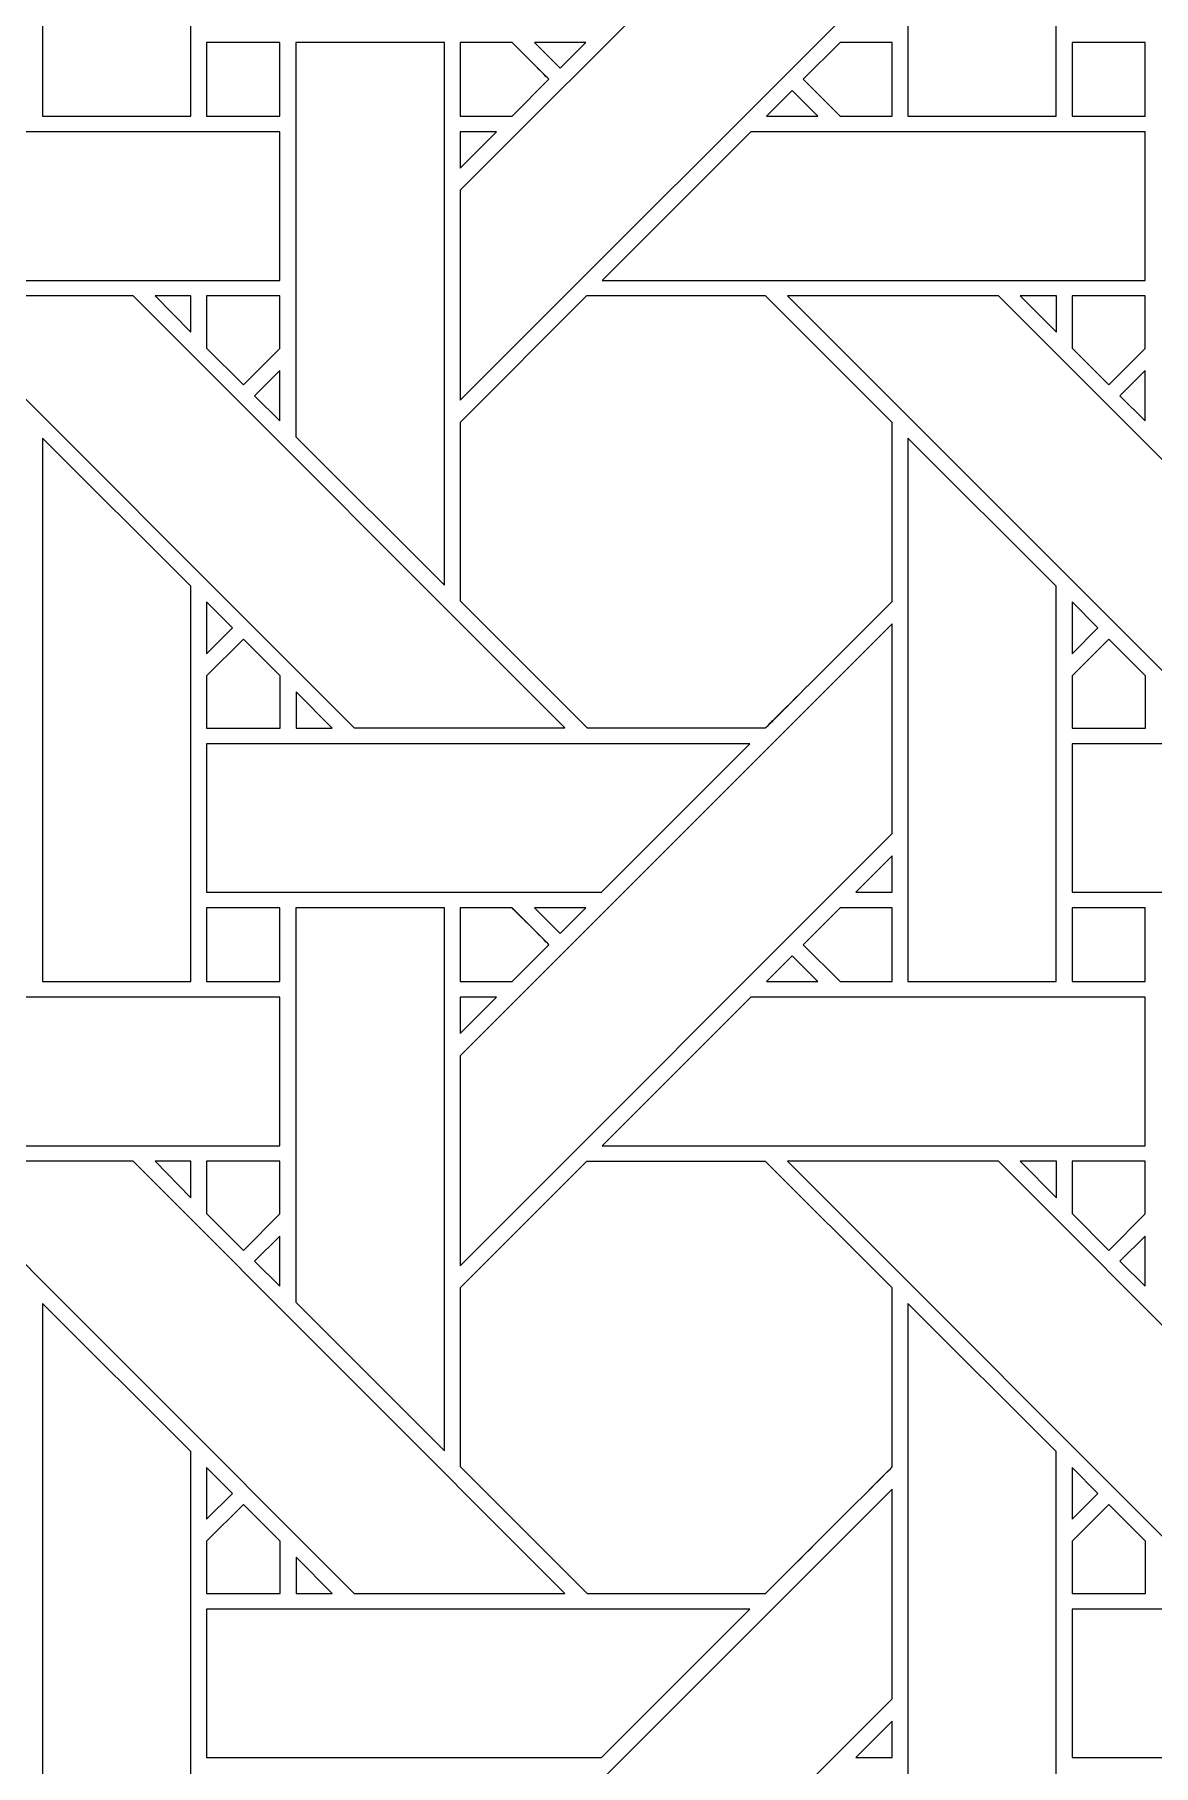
# Model space of a CAD drawing. Header units: inches. Extents: x 3.4 to 21.4, y 0.1 to 18.1.
# Drawn here: x 12.154 to 13.38, y 6.298 to 8.195 of the extents above; entities that cross this region are included whole.
import ezdxf

# ---------------------------------------------------------------- set-up
doc = ezdxf.new("R2010")
doc.units = ezdxf.units.IN
doc.header["$MEASUREMENT"] = 0
doc.layers.add('Design', color=7, linetype='Continuous', lineweight=0)

msp = doc.modelspace()

# ---------------------------------------------------------------- linework, layer by layer
at = {"layer": 'Design'}
for points, knots in [([(12.3829, 18.0948), (7.4123, 18.0948), (3.3829, 14.0653), (3.3829, 9.0948), (3.3829, 4.1242), (7.4123, 0.0948), (12.3829, 0.0948), (17.3534, 0.0948), (21.3829, 4.1242), (21.3829, 9.0948), (21.3829, 14.0653), (17.3534, 18.0948), (12.3829, 18.0948)], [0, 0, 0, 0, 1, 1, 1, 2, 2, 2, 3, 3, 3, 4, 4, 4, 4]), ([(12.3829, 17.2202), (7.8953, 17.2202), (4.2574, 13.5823), (4.2574, 9.0948), (4.2574, 4.6072), (7.8953, 0.9693), (12.3829, 0.9693), (16.8704, 0.9693), (20.5083, 4.6072), (20.5083, 9.0948), (20.5083, 13.5823), (16.8704, 17.2202), (12.3829, 17.2202)], [0, 0, 0, 0, 1, 1, 1, 2, 2, 2, 3, 3, 3, 4, 4, 4, 4]), ([(12.3252, 8.5394), (12.3252, 8.5394), (12.3252, 8.1057), (12.3252, 8.1057), (12.3252, 8.1057), (12.1625, 8.1057), (12.1625, 8.1057), (12.1625, 8.1057), (12.1625, 8.7015), (12.1625, 8.7015), (12.1625, 8.7015), (12.3252, 8.5394), (12.3252, 8.5394)], [0, 0, 0, 0, 1, 1, 1, 2, 2, 2, 3, 3, 3, 4, 4, 4, 4]), ([(13.1112, 8.1057), (13.1112, 8.1057), (13.1112, 8.7015), (13.1112, 8.7015), (13.1112, 8.7015), (13.274, 8.5394), (13.274, 8.5394), (13.274, 8.5394), (13.274, 8.1057), (13.274, 8.1057), (13.274, 8.1057), (13.1112, 8.1057), (13.1112, 8.1057)], [0, 0, 0, 0, 1, 1, 1, 2, 2, 2, 3, 3, 3, 4, 4, 4, 4]), ([(12.6204, 8.0244), (12.6204, 8.0244), (13.0941, 8.498), (13.0941, 8.498), (13.0941, 8.498), (13.0941, 8.2679), (13.0941, 8.2679), (13.0941, 8.2679), (12.6204, 7.7943), (12.6204, 7.7943), (12.6204, 7.7943), (12.6204, 8.0244), (12.6204, 8.0244)], [0, 0, 0, 0, 1, 1, 1, 2, 2, 2, 3, 3, 3, 4, 4, 4, 4]), ([(12.3425, 8.1865), (12.3425, 8.1865), (12.4228, 8.1865), (12.4228, 8.1865), (12.4228, 8.1865), (12.4228, 8.1057), (12.4228, 8.1057), (12.4228, 8.1057), (12.3425, 8.1057), (12.3425, 8.1057), (12.3425, 8.1057), (12.3425, 8.1865), (12.3425, 8.1865)], [0, 0, 0, 0, 1, 1, 1, 2, 2, 2, 3, 3, 3, 4, 4, 4, 4]), ([(12.3425, 8.1865), (12.3425, 8.1865), (12.4228, 8.1865), (12.4228, 8.1865), (12.4228, 8.1865), (12.4228, 8.1057), (12.4228, 8.1057), (12.4228, 8.1057), (12.3425, 8.1057), (12.3425, 8.1057), (12.3425, 8.1057), (12.3425, 8.1865), (12.3425, 8.1865)], [0, 0, 0, 0, 1, 1, 1, 2, 2, 2, 3, 3, 3, 4, 4, 4, 4]), ([(12.6032, 8.1865), (12.6032, 8.1865), (12.6032, 7.5914), (12.6032, 7.5914), (12.6032, 7.5914), (12.4403, 7.7543), (12.4403, 7.7543), (12.4403, 7.7543), (12.4403, 8.1865), (12.4403, 8.1865), (12.4403, 8.1865), (12.6032, 8.1865), (12.6032, 8.1865)], [0, 0, 0, 0, 1, 1, 1, 2, 2, 2, 3, 3, 3, 4, 4, 4, 4]), ([(12.6775, 8.1865), (12.6826, 8.1813), (12.7134, 8.1505), (12.7178, 8.1461), (12.7178, 8.1461), (12.6774, 8.1057), (12.6774, 8.1057), (12.6774, 8.1057), (12.6204, 8.1057), (12.6204, 8.1057), (12.6204, 8.1057), (12.6204, 8.1865), (12.6204, 8.1865), (12.6204, 8.1865), (12.6775, 8.1865), (12.6775, 8.1865)], [0, 0, 0, 0, 1, 1, 1, 2, 2, 2, 3, 3, 3, 4, 4, 4, 5, 5, 5, 5]), ([(12.6204, 8.1865), (12.6204, 8.1865), (12.6775, 8.1865), (12.6775, 8.1865), (12.683, 8.1809), (12.7178, 8.1461), (12.7178, 8.1461), (12.7178, 8.1461), (12.6774, 8.1057), (12.6774, 8.1057), (12.6774, 8.1057), (12.6204, 8.1057), (12.6204, 8.1057), (12.6204, 8.1057), (12.6204, 8.1865), (12.6204, 8.1865)], [0, 0, 0, 0, 1, 1, 1, 2, 2, 2, 3, 3, 3, 4, 4, 4, 5, 5, 5, 5]), ([(12.7583, 8.1865), (12.7583, 8.1865), (12.73, 8.1583), (12.73, 8.1583), (12.73, 8.1583), (12.7018, 8.1865), (12.7018, 8.1865), (12.7018, 8.1865), (12.7583, 8.1865), (12.7583, 8.1865)], [0, 0, 0, 0, 1, 1, 1, 2, 2, 2, 3, 3, 3, 3]), ([(13.0941, 8.1865), (13.0941, 8.1865), (13.0941, 8.1057), (13.0941, 8.1057), (13.0941, 8.1057), (13.037, 8.1057), (13.037, 8.1057), (13.037, 8.1057), (12.9966, 8.1461), (12.9966, 8.1461), (12.9966, 8.1461), (13.037, 8.1865), (13.037, 8.1865), (13.037, 8.1865), (13.0941, 8.1865), (13.0941, 8.1865)], [0, 0, 0, 0, 1, 1, 1, 2, 2, 2, 3, 3, 3, 4, 4, 4, 5, 5, 5, 5]), ([(12.9966, 8.1461), (12.9966, 8.1461), (13.037, 8.1865), (13.037, 8.1865), (13.037, 8.1865), (13.0941, 8.1865), (13.0941, 8.1865), (13.0941, 8.1865), (13.0941, 8.1057), (13.0941, 8.1057), (13.0941, 8.1057), (13.037, 8.1057), (13.037, 8.1057), (13.037, 8.1057), (12.9966, 8.1461), (12.9966, 8.1461)], [0, 0, 0, 0, 1, 1, 1, 2, 2, 2, 3, 3, 3, 4, 4, 4, 5, 5, 5, 5]), ([(13.2913, 8.1865), (13.2913, 8.1865), (13.3715, 8.1865), (13.3715, 8.1865), (13.3715, 8.1865), (13.3715, 8.1057), (13.3715, 8.1057), (13.3715, 8.1057), (13.2913, 8.1057), (13.2913, 8.1057), (13.2913, 8.1057), (13.2913, 8.1865), (13.2913, 8.1865)], [0, 0, 0, 0, 1, 1, 1, 2, 2, 2, 3, 3, 3, 4, 4, 4, 4]), ([(13.2913, 8.1057), (13.2913, 8.1057), (13.2913, 8.1865), (13.2913, 8.1865), (13.2913, 8.1865), (13.3715, 8.1865), (13.3715, 8.1865), (13.3715, 8.1865), (13.3715, 8.1057), (13.3715, 8.1057), (13.3715, 8.1057), (13.2913, 8.1057), (13.2913, 8.1057)], [0, 0, 0, 0, 1, 1, 1, 2, 2, 2, 3, 3, 3, 4, 4, 4, 4]), ([(13.0127, 8.1057), (13.0127, 8.1057), (12.9562, 8.1057), (12.9562, 8.1057), (12.9562, 8.1057), (12.9845, 8.1339), (12.9845, 8.1339), (12.9845, 8.1339), (13.0127, 8.1057), (13.0127, 8.1057)], [0, 0, 0, 0, 1, 1, 1, 2, 2, 2, 3, 3, 3, 3]), ([(11.9904, 8.0885), (11.9904, 8.0885), (12.4228, 8.0885), (12.4228, 8.0885), (12.4228, 8.0885), (12.4228, 7.9257), (12.4228, 7.9257), (12.4228, 7.9257), (11.8275, 7.9257), (11.8275, 7.9257), (11.8275, 7.9257), (11.9904, 8.0885), (11.9904, 8.0885)], [0, 0, 0, 0, 1, 1, 1, 2, 2, 2, 3, 3, 3, 4, 4, 4, 4]), ([(12.6602, 8.0885), (12.6602, 8.0885), (12.6204, 8.0487), (12.6204, 8.0487), (12.6204, 8.0487), (12.6204, 8.0885), (12.6204, 8.0885), (12.6204, 8.0885), (12.6602, 8.0885), (12.6602, 8.0885)], [0, 0, 0, 0, 1, 1, 1, 2, 2, 2, 3, 3, 3, 3]), ([(12.7762, 7.9257), (12.7762, 7.9257), (12.9391, 8.0885), (12.9391, 8.0885), (12.9391, 8.0885), (13.3715, 8.0885), (13.3715, 8.0885), (13.3715, 8.0885), (13.3715, 7.9257), (13.3715, 7.9257), (13.3715, 7.9257), (12.7762, 7.9257), (12.7762, 7.9257)], [0, 0, 0, 0, 1, 1, 1, 2, 2, 2, 3, 3, 3, 4, 4, 4, 4]), ([(12.0308, 7.9086), (12.0308, 7.9086), (12.2618, 7.9086), (12.2618, 7.9086), (12.2618, 7.9086), (12.7354, 7.435), (12.7354, 7.435), (12.7354, 7.435), (12.5044, 7.435), (12.5044, 7.435), (12.5044, 7.435), (12.0308, 7.9086), (12.0308, 7.9086)], [0, 0, 0, 0, 1, 1, 1, 2, 2, 2, 3, 3, 3, 4, 4, 4, 4]), ([(12.3253, 7.9086), (12.3253, 7.9086), (12.3253, 7.8688), (12.3253, 7.8688), (12.3253, 7.8688), (12.2859, 7.9086), (12.2859, 7.9086), (12.2859, 7.9086), (12.3253, 7.9086), (12.3253, 7.9086)], [0, 0, 0, 0, 1, 1, 1, 2, 2, 2, 3, 3, 3, 3]), ([(12.4228, 7.9086), (12.4228, 7.9086), (12.4228, 7.851), (12.4228, 7.851), (12.4228, 7.851), (12.3828, 7.8111), (12.3828, 7.8111), (12.3828, 7.8111), (12.3425, 7.8514), (12.3425, 7.8514), (12.3425, 7.8514), (12.3425, 7.9086), (12.3425, 7.9086), (12.3425, 7.9086), (12.4228, 7.9086), (12.4228, 7.9086)], [0, 0, 0, 0, 1, 1, 1, 2, 2, 2, 3, 3, 3, 4, 4, 4, 5, 5, 5, 5]), ([(12.3828, 7.8111), (12.3828, 7.8111), (12.3425, 7.8514), (12.3425, 7.8514), (12.3425, 7.8514), (12.3425, 7.9086), (12.3425, 7.9086), (12.3425, 7.9086), (12.4228, 7.9086), (12.4228, 7.9086), (12.4228, 7.9086), (12.4228, 7.851), (12.4228, 7.851), (12.4228, 7.851), (12.3828, 7.8111), (12.3828, 7.8111)], [0, 0, 0, 0, 1, 1, 1, 2, 2, 2, 3, 3, 3, 4, 4, 4, 5, 5, 5, 5]), ([(12.7591, 7.9086), (12.7591, 7.9086), (12.9553, 7.9086), (12.9553, 7.9086), (12.9553, 7.9086), (13.0941, 7.7699), (13.0941, 7.7699), (13.0941, 7.7699), (13.0941, 7.5737), (13.0941, 7.5737), (13.0763, 7.5557), (12.9643, 7.444), (12.9553, 7.435), (12.9553, 7.435), (12.7596, 7.435), (12.7596, 7.435), (12.7596, 7.435), (12.6204, 7.5742), (12.6204, 7.5742), (12.6204, 7.5742), (12.6204, 7.7699), (12.6204, 7.7699), (12.6204, 7.7699), (12.7591, 7.9086), (12.7591, 7.9086)], [0, 0, 0, 0, 1, 1, 1, 2, 2, 2, 3, 3, 3, 4, 4, 4, 5, 5, 5, 6, 6, 6, 7, 7, 7, 8, 8, 8, 8]), ([(12.6204, 7.5742), (12.6204, 7.5742), (12.6204, 7.7699), (12.6204, 7.7699), (12.6204, 7.7699), (12.7591, 7.9086), (12.7591, 7.9086), (12.7591, 7.9086), (12.9553, 7.9086), (12.9553, 7.9086), (12.9553, 7.9086), (13.0941, 7.7699), (13.0941, 7.7699), (13.0941, 7.7699), (13.0941, 7.5737), (13.0941, 7.5737), (13.0757, 7.5551), (12.9639, 7.4435), (12.9553, 7.435), (12.9553, 7.435), (12.7596, 7.435), (12.7596, 7.435), (12.7596, 7.435), (12.6204, 7.5742), (12.6204, 7.5742)], [0, 0, 0, 0, 1, 1, 1, 2, 2, 2, 3, 3, 3, 4, 4, 4, 5, 5, 5, 6, 6, 6, 7, 7, 7, 8, 8, 8, 8]), ([(12.9795, 7.9086), (12.9795, 7.9086), (13.2105, 7.9086), (13.2105, 7.9086), (13.2105, 7.9086), (13.6841, 7.435), (13.6841, 7.435), (13.6841, 7.435), (13.4531, 7.435), (13.4531, 7.435), (13.4531, 7.435), (12.9795, 7.9086), (12.9795, 7.9086)], [0, 0, 0, 0, 1, 1, 1, 2, 2, 2, 3, 3, 3, 4, 4, 4, 4]), ([(13.2741, 7.9086), (13.2741, 7.9086), (13.2741, 7.8688), (13.2741, 7.8688), (13.2741, 7.8688), (13.2346, 7.9086), (13.2346, 7.9086), (13.2346, 7.9086), (13.2741, 7.9086), (13.2741, 7.9086)], [0, 0, 0, 0, 1, 1, 1, 2, 2, 2, 3, 3, 3, 3]), ([(13.3715, 7.9086), (13.3715, 7.9086), (13.3715, 7.851), (13.3715, 7.851), (13.3715, 7.851), (13.3316, 7.8111), (13.3316, 7.8111), (13.3316, 7.8111), (13.2913, 7.8514), (13.2913, 7.8514), (13.2913, 7.8514), (13.2913, 7.9086), (13.2913, 7.9086), (13.2913, 7.9086), (13.3715, 7.9086), (13.3715, 7.9086)], [0, 0, 0, 0, 1, 1, 1, 2, 2, 2, 3, 3, 3, 4, 4, 4, 5, 5, 5, 5]), ([(13.3316, 7.8111), (13.3316, 7.8111), (13.2913, 7.8514), (13.2913, 7.8514), (13.2913, 7.8514), (13.2913, 7.9086), (13.2913, 7.9086), (13.2913, 7.9086), (13.3715, 7.9086), (13.3715, 7.9086), (13.3715, 7.9086), (13.3715, 7.851), (13.3715, 7.851), (13.3715, 7.851), (13.3316, 7.8111), (13.3316, 7.8111)], [0, 0, 0, 0, 1, 1, 1, 2, 2, 2, 3, 3, 3, 4, 4, 4, 5, 5, 5, 5]), ([(12.4228, 7.8268), (12.4228, 7.8268), (12.4228, 7.7716), (12.4228, 7.7716), (12.4228, 7.7716), (12.395, 7.799), (12.395, 7.799), (12.395, 7.799), (12.4228, 7.8268), (12.4228, 7.8268)], [0, 0, 0, 0, 1, 1, 1, 2, 2, 2, 3, 3, 3, 3]), ([(13.3715, 7.8268), (13.3715, 7.8268), (13.3715, 7.7716), (13.3715, 7.7716), (13.3715, 7.7716), (13.3438, 7.799), (13.3438, 7.799), (13.3438, 7.799), (13.3715, 7.8268), (13.3715, 7.8268)], [0, 0, 0, 0, 1, 1, 1, 2, 2, 2, 3, 3, 3, 3]), ([(12.3252, 7.5906), (12.3252, 7.5906), (12.3252, 7.157), (12.3252, 7.157), (12.3252, 7.157), (12.1625, 7.157), (12.1625, 7.157), (12.1625, 7.157), (12.1625, 7.7528), (12.1625, 7.7528), (12.1625, 7.7528), (12.3252, 7.5906), (12.3252, 7.5906)], [0, 0, 0, 0, 1, 1, 1, 2, 2, 2, 3, 3, 3, 4, 4, 4, 4]), ([(13.274, 7.5906), (13.274, 7.5906), (13.274, 7.157), (13.274, 7.157), (13.274, 7.157), (13.1112, 7.157), (13.1112, 7.157), (13.1112, 7.157), (13.1112, 7.7528), (13.1112, 7.7528), (13.1112, 7.7528), (13.274, 7.5906), (13.274, 7.5906)], [0, 0, 0, 0, 1, 1, 1, 2, 2, 2, 3, 3, 3, 4, 4, 4, 4]), ([(12.3425, 7.5164), (12.3425, 7.5164), (12.3425, 7.5732), (12.3425, 7.5732), (12.3425, 7.5732), (12.3707, 7.5446), (12.3707, 7.5446), (12.3707, 7.5446), (12.3425, 7.5164), (12.3425, 7.5164)], [0, 0, 0, 0, 1, 1, 1, 2, 2, 2, 3, 3, 3, 3]), ([(13.2913, 7.5164), (13.2913, 7.5164), (13.2913, 7.5732), (13.2913, 7.5732), (13.2913, 7.5732), (13.3195, 7.5446), (13.3195, 7.5446), (13.3195, 7.5446), (13.2913, 7.5164), (13.2913, 7.5164)], [0, 0, 0, 0, 1, 1, 1, 2, 2, 2, 3, 3, 3, 3]), ([(12.6204, 7.0756), (12.6204, 7.0756), (13.0941, 7.5492), (13.0941, 7.5492), (13.0941, 7.5492), (13.0941, 7.3192), (13.0941, 7.3192), (13.0941, 7.3192), (12.6204, 6.8455), (12.6204, 6.8455), (12.6204, 6.8455), (12.6204, 7.0756), (12.6204, 7.0756)], [0, 0, 0, 0, 1, 1, 1, 2, 2, 2, 3, 3, 3, 4, 4, 4, 4]), ([(12.3425, 7.4347), (12.3425, 7.4347), (12.3425, 7.492), (12.3425, 7.492), (12.3425, 7.492), (12.3829, 7.5323), (12.3829, 7.5323), (12.3829, 7.5323), (12.4232, 7.492), (12.4232, 7.492), (12.4232, 7.492), (12.4232, 7.4347), (12.4232, 7.4347), (12.4232, 7.4347), (12.3425, 7.4347), (12.3425, 7.4347)], [0, 0, 0, 0, 1, 1, 1, 2, 2, 2, 3, 3, 3, 4, 4, 4, 5, 5, 5, 5]), ([(12.3829, 7.5323), (12.3829, 7.5323), (12.4232, 7.492), (12.4232, 7.492), (12.4232, 7.492), (12.4232, 7.4347), (12.4232, 7.4347), (12.4232, 7.4347), (12.3425, 7.4347), (12.3425, 7.4347), (12.3425, 7.4347), (12.3425, 7.492), (12.3425, 7.492), (12.3425, 7.492), (12.3829, 7.5323), (12.3829, 7.5323)], [0, 0, 0, 0, 1, 1, 1, 2, 2, 2, 3, 3, 3, 4, 4, 4, 5, 5, 5, 5]), ([(13.2913, 7.4347), (13.2913, 7.4347), (13.2913, 7.492), (13.2913, 7.492), (13.2913, 7.492), (13.3316, 7.5323), (13.3316, 7.5323), (13.3316, 7.5323), (13.3719, 7.492), (13.3719, 7.492), (13.3719, 7.492), (13.3719, 7.4347), (13.3719, 7.4347), (13.3719, 7.4347), (13.2913, 7.4347), (13.2913, 7.4347)], [0, 0, 0, 0, 1, 1, 1, 2, 2, 2, 3, 3, 3, 4, 4, 4, 5, 5, 5, 5]), ([(13.3316, 7.5323), (13.3316, 7.5323), (13.3719, 7.492), (13.3719, 7.492), (13.3719, 7.492), (13.3719, 7.4347), (13.3719, 7.4347), (13.3719, 7.4347), (13.2913, 7.4347), (13.2913, 7.4347), (13.2913, 7.4347), (13.2913, 7.492), (13.2913, 7.492), (13.2913, 7.492), (13.3316, 7.5323), (13.3316, 7.5323)], [0, 0, 0, 0, 1, 1, 1, 2, 2, 2, 3, 3, 3, 4, 4, 4, 5, 5, 5, 5]), ([(12.4802, 7.4349), (12.4802, 7.4349), (12.4405, 7.4349), (12.4405, 7.4349), (12.4405, 7.4349), (12.4405, 7.4747), (12.4405, 7.4747), (12.4405, 7.4747), (12.4802, 7.4349), (12.4802, 7.4349)], [0, 0, 0, 0, 1, 1, 1, 2, 2, 2, 3, 3, 3, 3]), ([(12.3425, 7.255), (12.3425, 7.255), (12.3425, 7.4177), (12.3425, 7.4177), (12.3425, 7.4177), (12.9382, 7.4177), (12.9382, 7.4177), (12.9382, 7.4177), (12.7755, 7.255), (12.7755, 7.255), (12.7755, 7.255), (12.3425, 7.255), (12.3425, 7.255)], [0, 0, 0, 0, 1, 1, 1, 2, 2, 2, 3, 3, 3, 4, 4, 4, 4]), ([(13.2913, 7.255), (13.2913, 7.255), (13.2913, 7.4177), (13.2913, 7.4177), (13.2913, 7.4177), (13.887, 7.4177), (13.887, 7.4177), (13.887, 7.4177), (13.7242, 7.255), (13.7242, 7.255), (13.7242, 7.255), (13.2913, 7.255), (13.2913, 7.255)], [0, 0, 0, 0, 1, 1, 1, 2, 2, 2, 3, 3, 3, 4, 4, 4, 4]), ([(13.0543, 7.255), (13.0543, 7.255), (13.0941, 7.2948), (13.0941, 7.2948), (13.0941, 7.2948), (13.0941, 7.255), (13.0941, 7.255), (13.0941, 7.255), (13.0543, 7.255), (13.0543, 7.255)], [0, 0, 0, 0, 1, 1, 1, 2, 2, 2, 3, 3, 3, 3]), ([(12.3425, 7.2377), (12.3425, 7.2377), (12.4228, 7.2377), (12.4228, 7.2377), (12.4228, 7.2377), (12.4228, 7.1569), (12.4228, 7.1569), (12.4228, 7.1569), (12.3425, 7.1569), (12.3425, 7.1569), (12.3425, 7.1569), (12.3425, 7.2377), (12.3425, 7.2377)], [0, 0, 0, 0, 1, 1, 1, 2, 2, 2, 3, 3, 3, 4, 4, 4, 4]), ([(12.4228, 7.2377), (12.4228, 7.2377), (12.4228, 7.1569), (12.4228, 7.1569), (12.4228, 7.1569), (12.3425, 7.1569), (12.3425, 7.1569), (12.3425, 7.1569), (12.3425, 7.2377), (12.3425, 7.2377), (12.3425, 7.2377), (12.4228, 7.2377), (12.4228, 7.2377)], [0, 0, 0, 0, 1, 1, 1, 2, 2, 2, 3, 3, 3, 4, 4, 4, 4]), ([(12.6032, 7.2377), (12.6032, 7.2377), (12.6032, 6.6426), (12.6032, 6.6426), (12.6032, 6.6426), (12.4403, 6.8055), (12.4403, 6.8055), (12.4403, 6.8055), (12.4403, 7.2377), (12.4403, 7.2377), (12.4403, 7.2377), (12.6032, 7.2377), (12.6032, 7.2377)], [0, 0, 0, 0, 1, 1, 1, 2, 2, 2, 3, 3, 3, 4, 4, 4, 4]), ([(12.6775, 7.2377), (12.6826, 7.2326), (12.7134, 7.2018), (12.7178, 7.1974), (12.7178, 7.1974), (12.6774, 7.1569), (12.6774, 7.1569), (12.6774, 7.1569), (12.6204, 7.1569), (12.6204, 7.1569), (12.6204, 7.1569), (12.6204, 7.2377), (12.6204, 7.2377), (12.6204, 7.2377), (12.6775, 7.2377), (12.6775, 7.2377)], [0, 0, 0, 0, 1, 1, 1, 2, 2, 2, 3, 3, 3, 4, 4, 4, 5, 5, 5, 5]), ([(12.6204, 7.2377), (12.6204, 7.2377), (12.6775, 7.2377), (12.6775, 7.2377), (12.6829, 7.2323), (12.7178, 7.1974), (12.7178, 7.1974), (12.7178, 7.1974), (12.6774, 7.1569), (12.6774, 7.1569), (12.6774, 7.1569), (12.6204, 7.1569), (12.6204, 7.1569), (12.6204, 7.1569), (12.6204, 7.2377), (12.6204, 7.2377)], [0, 0, 0, 0, 1, 1, 1, 2, 2, 2, 3, 3, 3, 4, 4, 4, 5, 5, 5, 5]), ([(12.7583, 7.2377), (12.7583, 7.2377), (12.73, 7.2096), (12.73, 7.2096), (12.73, 7.2096), (12.7018, 7.2377), (12.7018, 7.2377), (12.7018, 7.2377), (12.7583, 7.2377), (12.7583, 7.2377)], [0, 0, 0, 0, 1, 1, 1, 2, 2, 2, 3, 3, 3, 3]), ([(13.0941, 7.2377), (13.0941, 7.2377), (13.0941, 7.1569), (13.0941, 7.1569), (13.0941, 7.1569), (13.037, 7.1569), (13.037, 7.1569), (13.037, 7.1569), (12.9966, 7.1973), (12.9966, 7.1973), (12.9966, 7.1973), (13.037, 7.2377), (13.037, 7.2377), (13.037, 7.2377), (13.0941, 7.2377), (13.0941, 7.2377)], [0, 0, 0, 0, 1, 1, 1, 2, 2, 2, 3, 3, 3, 4, 4, 4, 5, 5, 5, 5]), ([(12.9966, 7.1973), (12.9966, 7.1973), (13.037, 7.2377), (13.037, 7.2377), (13.037, 7.2377), (13.0941, 7.2377), (13.0941, 7.2377), (13.0941, 7.2377), (13.0941, 7.1569), (13.0941, 7.1569), (13.0941, 7.1569), (13.037, 7.1569), (13.037, 7.1569), (13.037, 7.1569), (12.9966, 7.1973), (12.9966, 7.1973)], [0, 0, 0, 0, 1, 1, 1, 2, 2, 2, 3, 3, 3, 4, 4, 4, 5, 5, 5, 5]), ([(13.2913, 7.2377), (13.2913, 7.2377), (13.3715, 7.2377), (13.3715, 7.2377), (13.3715, 7.2377), (13.3715, 7.1569), (13.3715, 7.1569), (13.3715, 7.1569), (13.2913, 7.1569), (13.2913, 7.1569), (13.2913, 7.1569), (13.2913, 7.2377), (13.2913, 7.2377)], [0, 0, 0, 0, 1, 1, 1, 2, 2, 2, 3, 3, 3, 4, 4, 4, 4]), ([(13.3715, 7.2377), (13.3715, 7.2377), (13.3715, 7.1569), (13.3715, 7.1569), (13.3715, 7.1569), (13.2913, 7.1569), (13.2913, 7.1569), (13.2913, 7.1569), (13.2913, 7.2377), (13.2913, 7.2377), (13.2913, 7.2377), (13.3715, 7.2377), (13.3715, 7.2377)], [0, 0, 0, 0, 1, 1, 1, 2, 2, 2, 3, 3, 3, 4, 4, 4, 4]), ([(13.0127, 7.157), (13.0127, 7.157), (12.9562, 7.157), (12.9562, 7.157), (12.9562, 7.157), (12.9845, 7.1852), (12.9845, 7.1852), (12.9845, 7.1852), (13.0127, 7.157), (13.0127, 7.157)], [0, 0, 0, 0, 1, 1, 1, 2, 2, 2, 3, 3, 3, 3]), ([(11.8275, 6.977), (11.8275, 6.977), (11.9904, 7.1398), (11.9904, 7.1398), (11.9904, 7.1398), (12.4228, 7.1398), (12.4228, 7.1398), (12.4228, 7.1398), (12.4228, 6.977), (12.4228, 6.977), (12.4228, 6.977), (11.8275, 6.977), (11.8275, 6.977)], [0, 0, 0, 0, 1, 1, 1, 2, 2, 2, 3, 3, 3, 4, 4, 4, 4]), ([(12.6602, 7.1398), (12.6602, 7.1398), (12.6204, 7.1), (12.6204, 7.1), (12.6204, 7.1), (12.6204, 7.1398), (12.6204, 7.1398), (12.6204, 7.1398), (12.6602, 7.1398), (12.6602, 7.1398)], [0, 0, 0, 0, 1, 1, 1, 2, 2, 2, 3, 3, 3, 3]), ([(12.7762, 6.977), (12.7762, 6.977), (12.9391, 7.1398), (12.9391, 7.1398), (12.9391, 7.1398), (13.3715, 7.1398), (13.3715, 7.1398), (13.3715, 7.1398), (13.3715, 6.977), (13.3715, 6.977), (13.3715, 6.977), (12.7762, 6.977), (12.7762, 6.977)], [0, 0, 0, 0, 1, 1, 1, 2, 2, 2, 3, 3, 3, 4, 4, 4, 4]), ([(12.0308, 6.9599), (12.0308, 6.9599), (12.2618, 6.9599), (12.2618, 6.9599), (12.2618, 6.9599), (12.7354, 6.4862), (12.7354, 6.4862), (12.7354, 6.4862), (12.5044, 6.4862), (12.5044, 6.4862), (12.5044, 6.4862), (12.0308, 6.9599), (12.0308, 6.9599)], [0, 0, 0, 0, 1, 1, 1, 2, 2, 2, 3, 3, 3, 4, 4, 4, 4]), ([(12.3253, 6.9599), (12.3253, 6.9599), (12.3253, 6.92), (12.3253, 6.92), (12.3253, 6.92), (12.2859, 6.9599), (12.2859, 6.9599), (12.2859, 6.9599), (12.3253, 6.9599), (12.3253, 6.9599)], [0, 0, 0, 0, 1, 1, 1, 2, 2, 2, 3, 3, 3, 3]), ([(12.4228, 6.9599), (12.4228, 6.9599), (12.4228, 6.9023), (12.4228, 6.9023), (12.4228, 6.9023), (12.3828, 6.8623), (12.3828, 6.8623), (12.3828, 6.8623), (12.3425, 6.9027), (12.3425, 6.9027), (12.3425, 6.9027), (12.3425, 6.9599), (12.3425, 6.9599), (12.3425, 6.9599), (12.4228, 6.9599), (12.4228, 6.9599)], [0, 0, 0, 0, 1, 1, 1, 2, 2, 2, 3, 3, 3, 4, 4, 4, 5, 5, 5, 5]), ([(12.3828, 6.8623), (12.3828, 6.8623), (12.3425, 6.9027), (12.3425, 6.9027), (12.3425, 6.9027), (12.3425, 6.9599), (12.3425, 6.9599), (12.3425, 6.9599), (12.4228, 6.9599), (12.4228, 6.9599), (12.4228, 6.9599), (12.4228, 6.9023), (12.4228, 6.9023), (12.4228, 6.9023), (12.3828, 6.8623), (12.3828, 6.8623)], [0, 0, 0, 0, 1, 1, 1, 2, 2, 2, 3, 3, 3, 4, 4, 4, 5, 5, 5, 5]), ([(12.7591, 6.9598), (12.7591, 6.9598), (12.9553, 6.9598), (12.9553, 6.9598), (12.9553, 6.9598), (13.0941, 6.8211), (13.0941, 6.8211), (13.0941, 6.8211), (13.0941, 6.6249), (13.0941, 6.6249), (13.0763, 6.607), (12.9643, 6.4952), (12.9553, 6.4862), (12.9553, 6.4862), (12.7596, 6.4862), (12.7596, 6.4862), (12.7596, 6.4862), (12.6204, 6.6255), (12.6204, 6.6255), (12.6204, 6.6255), (12.6204, 6.8211), (12.6204, 6.8211), (12.6204, 6.8211), (12.7591, 6.9598), (12.7591, 6.9598)], [0, 0, 0, 0, 1, 1, 1, 2, 2, 2, 3, 3, 3, 4, 4, 4, 5, 5, 5, 6, 6, 6, 7, 7, 7, 8, 8, 8, 8]), ([(12.6204, 6.6255), (12.6204, 6.6255), (12.6204, 6.8211), (12.6204, 6.8211), (12.6204, 6.8211), (12.7591, 6.9598), (12.7591, 6.9598), (12.7591, 6.9598), (12.9553, 6.9598), (12.9553, 6.9598), (12.9553, 6.9598), (13.0941, 6.8211), (13.0941, 6.8211), (13.0941, 6.8211), (13.0941, 6.6249), (13.0941, 6.6249), (13.0756, 6.6063), (12.9638, 6.4947), (12.9553, 6.4862), (12.9553, 6.4862), (12.7596, 6.4862), (12.7596, 6.4862), (12.7596, 6.4862), (12.6204, 6.6255), (12.6204, 6.6255)], [0, 0, 0, 0, 1, 1, 1, 2, 2, 2, 3, 3, 3, 4, 4, 4, 5, 5, 5, 6, 6, 6, 7, 7, 7, 8, 8, 8, 8]), ([(12.9795, 6.9599), (12.9795, 6.9599), (13.2105, 6.9599), (13.2105, 6.9599), (13.2105, 6.9599), (13.6841, 6.4862), (13.6841, 6.4862), (13.6841, 6.4862), (13.4531, 6.4862), (13.4531, 6.4862), (13.4531, 6.4862), (12.9795, 6.9599), (12.9795, 6.9599)], [0, 0, 0, 0, 1, 1, 1, 2, 2, 2, 3, 3, 3, 4, 4, 4, 4]), ([(13.2741, 6.9599), (13.2741, 6.9599), (13.2741, 6.92), (13.2741, 6.92), (13.2741, 6.92), (13.2346, 6.9599), (13.2346, 6.9599), (13.2346, 6.9599), (13.2741, 6.9599), (13.2741, 6.9599)], [0, 0, 0, 0, 1, 1, 1, 2, 2, 2, 3, 3, 3, 3]), ([(13.3715, 6.9599), (13.3715, 6.9599), (13.3715, 6.9023), (13.3715, 6.9023), (13.3715, 6.9023), (13.3316, 6.8623), (13.3316, 6.8623), (13.3316, 6.8623), (13.2913, 6.9027), (13.2913, 6.9027), (13.2913, 6.9027), (13.2913, 6.9599), (13.2913, 6.9599), (13.2913, 6.9599), (13.3715, 6.9599), (13.3715, 6.9599)], [0, 0, 0, 0, 1, 1, 1, 2, 2, 2, 3, 3, 3, 4, 4, 4, 5, 5, 5, 5]), ([(13.3316, 6.8623), (13.3316, 6.8623), (13.2913, 6.9027), (13.2913, 6.9027), (13.2913, 6.9027), (13.2913, 6.9599), (13.2913, 6.9599), (13.2913, 6.9599), (13.3715, 6.9599), (13.3715, 6.9599), (13.3715, 6.9599), (13.3715, 6.9023), (13.3715, 6.9023), (13.3715, 6.9023), (13.3316, 6.8623), (13.3316, 6.8623)], [0, 0, 0, 0, 1, 1, 1, 2, 2, 2, 3, 3, 3, 4, 4, 4, 5, 5, 5, 5]), ([(12.4228, 6.878), (12.4228, 6.878), (12.4228, 6.8229), (12.4228, 6.8229), (12.4228, 6.8229), (12.395, 6.8503), (12.395, 6.8503), (12.395, 6.8503), (12.4228, 6.878), (12.4228, 6.878)], [0, 0, 0, 0, 1, 1, 1, 2, 2, 2, 3, 3, 3, 3]), ([(13.3715, 6.878), (13.3715, 6.878), (13.3715, 6.8229), (13.3715, 6.8229), (13.3715, 6.8229), (13.3438, 6.8503), (13.3438, 6.8503), (13.3438, 6.8503), (13.3715, 6.878), (13.3715, 6.878)], [0, 0, 0, 0, 1, 1, 1, 2, 2, 2, 3, 3, 3, 3]), ([(12.3252, 6.6419), (12.3252, 6.6419), (12.3252, 6.2082), (12.3252, 6.2082), (12.3252, 6.2082), (12.1625, 6.2082), (12.1625, 6.2082), (12.1625, 6.2082), (12.1625, 6.8041), (12.1625, 6.8041), (12.1625, 6.8041), (12.3252, 6.6419), (12.3252, 6.6419)], [0, 0, 0, 0, 1, 1, 1, 2, 2, 2, 3, 3, 3, 4, 4, 4, 4]), ([(13.274, 6.6419), (13.274, 6.6419), (13.274, 6.2082), (13.274, 6.2082), (13.274, 6.2082), (13.1112, 6.2082), (13.1112, 6.2082), (13.1112, 6.2082), (13.1112, 6.8041), (13.1112, 6.8041), (13.1112, 6.8041), (13.274, 6.6419), (13.274, 6.6419)], [0, 0, 0, 0, 1, 1, 1, 2, 2, 2, 3, 3, 3, 4, 4, 4, 4]), ([(12.3425, 6.5677), (12.3425, 6.5677), (12.3425, 6.6244), (12.3425, 6.6244), (12.3425, 6.6244), (12.3707, 6.5958), (12.3707, 6.5958), (12.3707, 6.5958), (12.3425, 6.5677), (12.3425, 6.5677)], [0, 0, 0, 0, 1, 1, 1, 2, 2, 2, 3, 3, 3, 3]), ([(13.2913, 6.5677), (13.2913, 6.5677), (13.2913, 6.6244), (13.2913, 6.6244), (13.2913, 6.6244), (13.3195, 6.5958), (13.3195, 6.5958), (13.3195, 6.5958), (13.2913, 6.5677), (13.2913, 6.5677)], [0, 0, 0, 0, 1, 1, 1, 2, 2, 2, 3, 3, 3, 3]), ([(12.6204, 6.1269), (12.6204, 6.1269), (13.0941, 6.6005), (13.0941, 6.6005), (13.0941, 6.6005), (13.0941, 6.3705), (13.0941, 6.3705), (13.0941, 6.3705), (12.6204, 5.8968), (12.6204, 5.8968), (12.6204, 5.8968), (12.6204, 6.1269), (12.6204, 6.1269)], [0, 0, 0, 0, 1, 1, 1, 2, 2, 2, 3, 3, 3, 4, 4, 4, 4]), ([(12.3425, 6.486), (12.3425, 6.486), (12.3425, 6.5433), (12.3425, 6.5433), (12.3425, 6.5433), (12.3829, 6.5836), (12.3829, 6.5836), (12.3829, 6.5836), (12.4232, 6.5433), (12.4232, 6.5433), (12.4232, 6.5433), (12.4232, 6.486), (12.4232, 6.486), (12.4232, 6.486), (12.3425, 6.486), (12.3425, 6.486)], [0, 0, 0, 0, 1, 1, 1, 2, 2, 2, 3, 3, 3, 4, 4, 4, 5, 5, 5, 5]), ([(12.3829, 6.5836), (12.3829, 6.5836), (12.4232, 6.5433), (12.4232, 6.5433), (12.4232, 6.5433), (12.4232, 6.486), (12.4232, 6.486), (12.4232, 6.486), (12.3425, 6.486), (12.3425, 6.486), (12.3425, 6.486), (12.3425, 6.5433), (12.3425, 6.5433), (12.3425, 6.5433), (12.3829, 6.5836), (12.3829, 6.5836)], [0, 0, 0, 0, 1, 1, 1, 2, 2, 2, 3, 3, 3, 4, 4, 4, 5, 5, 5, 5]), ([(13.2913, 6.486), (13.2913, 6.486), (13.2913, 6.5433), (13.2913, 6.5433), (13.2913, 6.5433), (13.3316, 6.5836), (13.3316, 6.5836), (13.3316, 6.5836), (13.3719, 6.5433), (13.3719, 6.5433), (13.3719, 6.5433), (13.3719, 6.486), (13.3719, 6.486), (13.3719, 6.486), (13.2913, 6.486), (13.2913, 6.486)], [0, 0, 0, 0, 1, 1, 1, 2, 2, 2, 3, 3, 3, 4, 4, 4, 5, 5, 5, 5]), ([(13.3049, 6.5569), (13.3049, 6.5569), (13.3316, 6.5836), (13.3316, 6.5836), (13.3316, 6.5836), (13.3719, 6.5433), (13.3719, 6.5433), (13.3719, 6.5433), (13.3719, 6.486), (13.3719, 6.486), (13.3719, 6.486), (13.2913, 6.486), (13.2913, 6.486), (13.2913, 6.486), (13.2913, 6.5433), (13.2913, 6.5433), (13.2913, 6.5433), (13.3049, 6.5569), (13.3049, 6.5569)], [0, 0, 0, 0, 1, 1, 1, 2, 2, 2, 3, 3, 3, 4, 4, 4, 5, 5, 5, 6, 6, 6, 6]), ([(12.4802, 6.4862), (12.4802, 6.4862), (12.4405, 6.4862), (12.4405, 6.4862), (12.4405, 6.4862), (12.4405, 6.526), (12.4405, 6.526), (12.4405, 6.526), (12.4802, 6.4862), (12.4802, 6.4862)], [0, 0, 0, 0, 1, 1, 1, 2, 2, 2, 3, 3, 3, 3]), ([(12.3425, 6.3063), (12.3425, 6.3063), (12.3425, 6.469), (12.3425, 6.469), (12.3425, 6.469), (12.9382, 6.469), (12.9382, 6.469), (12.9382, 6.469), (12.7755, 6.3063), (12.7755, 6.3063), (12.7755, 6.3063), (12.3425, 6.3063), (12.3425, 6.3063)], [0, 0, 0, 0, 1, 1, 1, 2, 2, 2, 3, 3, 3, 4, 4, 4, 4]), ([(13.2913, 6.3063), (13.2913, 6.3063), (13.2913, 6.469), (13.2913, 6.469), (13.2913, 6.469), (13.887, 6.469), (13.887, 6.469), (13.887, 6.469), (13.7242, 6.3063), (13.7242, 6.3063), (13.7242, 6.3063), (13.2913, 6.3063), (13.2913, 6.3063)], [0, 0, 0, 0, 1, 1, 1, 2, 2, 2, 3, 3, 3, 4, 4, 4, 4]), ([(13.0543, 6.3063), (13.0543, 6.3063), (13.0941, 6.3461), (13.0941, 6.3461), (13.0941, 6.3461), (13.0941, 6.3063), (13.0941, 6.3063), (13.0941, 6.3063), (13.0543, 6.3063), (13.0543, 6.3063)], [0, 0, 0, 0, 1, 1, 1, 2, 2, 2, 3, 3, 3, 3])]:
    msp.add_open_spline(points, degree=3, knots=knots, dxfattribs=at)

doc.saveas('drawing.dxf')
